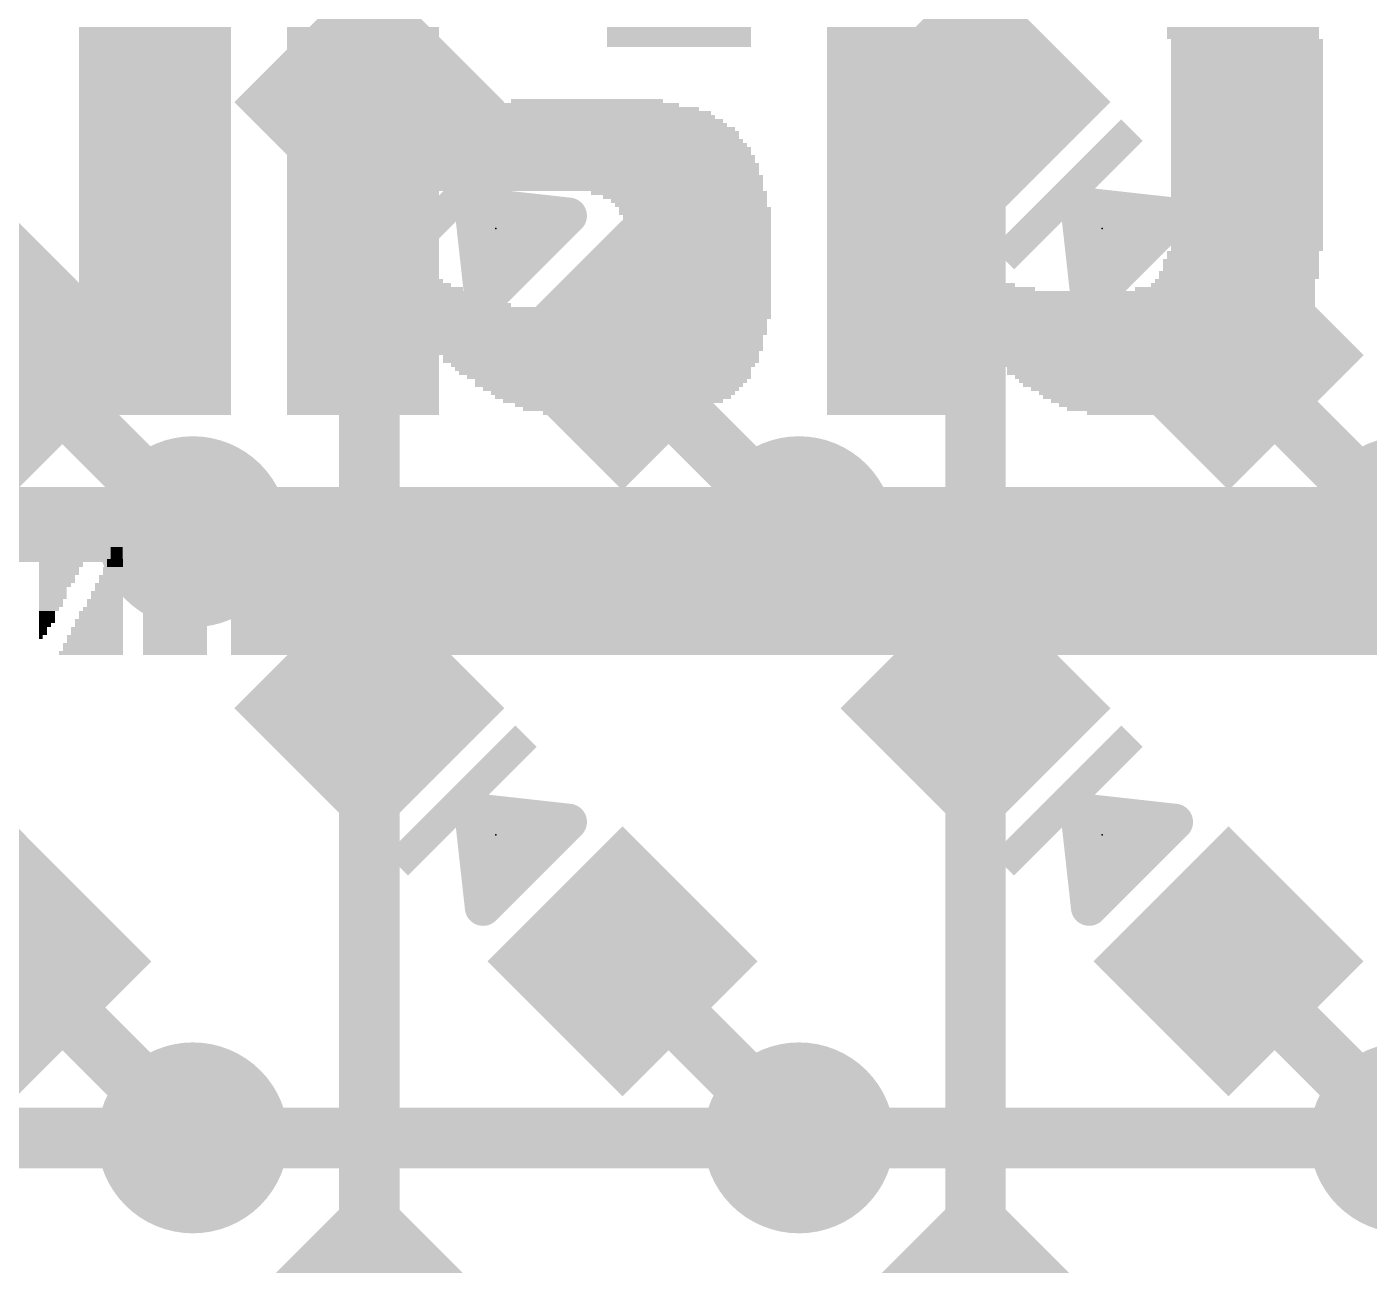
# Model space of a CAD drawing. Extents: x -6.7 to 59.9, y -5.3 to 30.3.
# Drawn here: x 33.34 to 38.97, y 9.88 to 15.07 of the extents above; entities that cross this region are included whole.
import ezdxf

# ---------------------------------------------------------------- set-up
doc = ezdxf.new("R2010")
doc.units = 0
for name, color, linetype in [('1', 12, 'CONTINUOUS'), ('16', 132, 'CONTINUOUS'), ('18', 110, 'CONTINUOUS'), ('21', 40, 'CONTINUOUS'), ('22', 6, 'CONTINUOUS'), ('23', 40, 'CONTINUOUS')]:
    doc.layers.add(name, color=color, linetype=linetype)

# ---------------------------------------------------------------- blocks, each defined once
blk = doc.blocks.new('RECT')
blk.add_solid([(-0.5, -0.5), (0.5, -0.5), (-0.5, 0.5), (0.5, 0.5)])
blk = doc.blocks.new('ROUNDV')
at = {"const_width": 0.5}
blk.add_lwpolyline([(0, -0.25, 1), (0, 0.25, 1), (0, -0.25)], format="xyb", dxfattribs=at)

msp = doc.modelspace()

# ---------------------------------------------------------------- linework, layer by layer
at = {"layer": '1', "const_width": 0.254}
for points in [[(34.7757, 17.2943), (34.7757, 14.7543)], [(37.3157, 14.7543), (37.3157, 17.2943)], [(34.7757, 14.7543), (34.7757, 12.2143)], [(37.3157, 12.2143), (37.3157, 14.7543)], [(33.2963, 13.6937), (34.036, 12.954)], [(35.8363, 13.6937), (36.576, 12.954)], [(38.3763, 13.6937), (39.116, 12.954)], [(34.7757, 12.2143), (34.7757, 9.6743)], [(37.3157, 9.6743), (37.3157, 12.2143)], [(33.2963, 11.1537), (34.036, 10.414)], [(35.8363, 11.1537), (36.576, 10.414)], [(38.3763, 11.1537), (39.116, 10.414)]]:
    msp.add_lwpolyline(points, dxfattribs=at)
at = {"layer": '1', "const_width": 0.127}
for points in [[(34.8392, 14.7543, 1), (34.7122, 14.7543)], [(37.3792, 14.7543, 1), (37.2522, 14.7543)], [(34.7122, 14.7543, 1), (34.8392, 14.7543)], [(37.2522, 14.7543, 1), (37.3792, 14.7543)], [(33.3412, 13.7386, 1), (33.2514, 13.6488)], [(35.8812, 13.7386, 1), (35.7914, 13.6488)], [(38.4212, 13.7386, 1), (38.3314, 13.6488)], [(33.9911, 12.9091, 1), (34.0809, 12.9989)], [(36.5311, 12.9091, 1), (36.6209, 12.9989)], [(34.8392, 12.2143, 1), (34.7122, 12.2143)], [(37.3792, 12.2143, 1), (37.2522, 12.2143)], [(34.7122, 12.2143, 1), (34.8392, 12.2143)], [(37.2522, 12.2143, 1), (37.3792, 12.2143)], [(33.3412, 11.1986, 1), (33.2514, 11.1088)], [(35.8812, 11.1986, 1), (35.7914, 11.1088)], [(38.4212, 11.1986, 1), (38.3314, 11.1088)], [(33.9911, 10.3691, 1), (34.0809, 10.4589)], [(36.5311, 10.3691, 1), (36.6209, 10.4589)]]:
    msp.add_lwpolyline(points, format="xyb", dxfattribs=at)
at = {"layer": '16', "const_width": 0.254}
for points in [[(34.036, 12.954), (31.623, 12.954)], [(36.576, 12.954), (34.036, 12.954)], [(39.116, 12.954), (36.576, 12.954)], [(34.036, 10.414), (31.877, 10.414)], [(36.576, 10.414), (34.036, 10.414)], [(39.116, 10.414), (36.576, 10.414)]]:
    msp.add_lwpolyline(points, dxfattribs=at)
at = {"layer": '16', "const_width": 0.127}
for points in [[(34.036, 13.0175, 1), (34.036, 12.8905)], [(34.036, 12.8905, 1), (34.036, 13.0175)], [(36.576, 13.0175, 1), (36.576, 12.8905)], [(36.576, 12.8905, 1), (36.576, 13.0175)], [(34.036, 10.4775, 1), (34.036, 10.3505)], [(34.036, 10.3505, 1), (34.036, 10.4775)], [(36.576, 10.4775, 1), (36.576, 10.3505)], [(36.576, 10.3505, 1), (36.576, 10.4775)]]:
    msp.add_lwpolyline(points, format="xyb", dxfattribs=at)
at = {"layer": '21', "const_width": 0.1524}
for points in [[(35.2072, 14.3228), (35.2521, 13.9187)], [(35.6113, 14.2779), (35.2072, 14.3228)], [(35.2521, 13.9187), (35.6113, 14.2779)], [(37.7472, 14.3228), (37.7921, 13.9187)], [(38.1513, 14.2779), (37.7472, 14.3228)], [(37.7921, 13.9187), (38.1513, 14.2779)], [(35.2238, 14.1732), (35.5066, 14.1732)], [(37.7638, 14.1732), (38.0466, 14.1732)], [(35.2408, 14.0208), (35.3542, 14.0208)], [(37.7808, 14.0208), (37.8942, 14.0208)], [(35.2072, 11.7828), (35.2521, 11.3787)], [(35.6113, 11.7379), (35.2072, 11.7828)], [(35.2521, 11.3787), (35.6113, 11.7379)], [(37.7472, 11.7828), (37.7921, 11.3787)], [(38.1513, 11.7379), (37.7472, 11.7828)], [(37.7921, 11.3787), (38.1513, 11.7379)], [(35.2125, 11.7348), (35.6082, 11.7348)], [(37.7525, 11.7348), (38.1482, 11.7348)], [(35.2295, 11.5824), (35.4558, 11.5824)], [(37.7695, 11.5824), (37.9958, 11.5824)], [(35.2464, 11.43), (35.3034, 11.43)], [(37.7864, 11.43), (37.8434, 11.43)]]:
    msp.add_lwpolyline(points, dxfattribs=at)
at = {"layer": '21', "const_width": 0.0762}
for points in [[(35.2451, 14.327, 1), (35.1693, 14.3186)], [(35.2114, 14.3606, 1), (35.203, 14.2849)], [(35.6383, 14.2509, 1), (35.5844, 14.3048)], [(35.6071, 14.24, 1), (35.6155, 14.3157)], [(37.7851, 14.327, 1), (37.7093, 14.3186)], [(37.7514, 14.3606, 1), (37.743, 14.2849)], [(38.1783, 14.2509, 1), (38.1244, 14.3048)], [(38.1471, 14.24, 1), (38.1555, 14.3157)], [(35.2238, 14.2113, 1), (35.2238, 14.1351)], [(35.5066, 14.1351, 1), (35.5066, 14.2113)], [(37.7638, 14.2113, 1), (37.7638, 14.1351)], [(38.0466, 14.1351, 1), (38.0466, 14.2113)], [(35.2408, 14.0589, 1), (35.2408, 13.9827)], [(35.3542, 13.9827, 1), (35.3542, 14.0589)], [(37.7808, 14.0589, 1), (37.7808, 13.9827)], [(37.8942, 13.9827, 1), (37.8942, 14.0589)], [(35.2252, 13.9456, 1), (35.2791, 13.8917)], [(35.2142, 13.9145, 1), (35.29, 13.9229)], [(37.7652, 13.9456, 1), (37.8191, 13.8917)], [(37.7542, 13.9145, 1), (37.83, 13.9229)], [(35.2451, 11.787, 1), (35.1693, 11.7786)], [(35.2114, 11.8206, 1), (35.203, 11.7449)], [(35.6383, 11.7109, 1), (35.5844, 11.7648)], [(35.6071, 11.7, 1), (35.6155, 11.7757)], [(37.7851, 11.787, 1), (37.7093, 11.7786)], [(37.7514, 11.8206, 1), (37.743, 11.7449)], [(38.1783, 11.7109, 1), (38.1244, 11.7648)], [(38.1471, 11.7, 1), (38.1555, 11.7757)], [(35.2125, 11.7729, 1), (35.2125, 11.6967)], [(35.6082, 11.6967, 1), (35.6082, 11.7729)], [(37.7525, 11.7729, 1), (37.7525, 11.6967)], [(38.1482, 11.6967, 1), (38.1482, 11.7729)], [(35.2295, 11.6205, 1), (35.2295, 11.5443)], [(35.4558, 11.5443, 1), (35.4558, 11.6205)], [(37.7695, 11.6205, 1), (37.7695, 11.5443)], [(37.9958, 11.5443, 1), (37.9958, 11.6205)], [(35.2464, 11.4681, 1), (35.2464, 11.3919)], [(35.3034, 11.3919, 1), (35.3034, 11.4681)], [(37.7864, 11.4681, 1), (37.7864, 11.3919)], [(37.8434, 11.3919, 1), (37.8434, 11.4681)], [(35.2252, 11.4056, 1), (35.2791, 11.3517)], [(35.2142, 11.3745, 1), (35.29, 11.3829)], [(37.7652, 11.4056, 1), (37.8191, 11.3517)], [(37.7542, 11.3745, 1), (37.83, 11.3829)]]:
    msp.add_lwpolyline(points, format="xyb", dxfattribs=at)
at = {"layer": '23'}
for p in [(35.306, 14.224), (37.846, 14.224), (35.306, 11.684), (37.846, 11.684)]:
    msp.add_point(p, dxfattribs=at)

# ---------------------------------------------------------------- block references
at = {"layer": '1', "xscale": 0.8, "yscale": 0.8, "rotation": 45}
for p in [(34.7757, 14.7543), (37.3157, 14.7543), (33.2963, 13.6937), (35.8363, 13.6937), (38.3763, 13.6937), (34.7757, 12.2143), (37.3157, 12.2143), (33.2963, 11.1537), (35.8363, 11.1537), (38.3763, 11.1537), (34.7757, 9.6743), (37.3157, 9.6743)]:
    msp.add_blockref('RECT', p, dxfattribs=at)
at = {"layer": '18', "xscale": 0.8001, "yscale": 0.8001}
for p in [(34.036, 12.954), (34.036, 12.954), (36.576, 12.954), (36.576, 12.954), (39.116, 12.954), (39.116, 12.954), (34.036, 10.414), (34.036, 10.414), (36.576, 10.414), (36.576, 10.414), (39.116, 10.414), (39.116, 10.414)]:
    msp.add_blockref('ROUNDV', p, dxfattribs=at)
at = {"layer": '21', "xscale": 0.762, "yscale": 0.127, "rotation": 45}
for p in [(35.1623, 14.3677), (37.7023, 14.3677), (35.1623, 11.8277), (37.7023, 11.8277)]:
    msp.add_blockref('RECT', p, dxfattribs=at)
at = {"layer": '22', "rotation": 180}
for p, xscale, yscale in [((33.8768, 15.0612), 0.6371, 0.0168), ((33.8768, 15.0444), 0.6371, 0.0168), ((33.8768, 15.0277), 0.6371, 0.0167), ((33.8768, 15.0109), 0.6371, 0.0168), ((34.7485, 15.0612), 0.637, 0.0168), ((34.7485, 15.0444), 0.637, 0.0168), ((34.7485, 15.0277), 0.637, 0.0167), ((34.7485, 15.0109), 0.637, 0.0168), ((36.0729, 15.0612), 0.6035, 0.0168), ((36.0729, 15.0444), 0.6035, 0.0168), ((36.0729, 15.0277), 0.6035, 0.0167), ((36.0729, 15.0109), 0.6035, 0.0168), ((37.0033, 15.0612), 0.6203, 0.0168), ((37.0033, 15.0444), 0.6203, 0.0168), ((37.0033, 15.0277), 0.6203, 0.0167), ((37.0033, 15.0109), 0.6203, 0.0168), ((38.4366, 15.0612), 0.6371, 0.0168), ((38.4366, 15.0444), 0.6371, 0.0168), ((38.4366, 15.0277), 0.6371, 0.0167), ((38.4533, 15.0109), 0.637, 0.0168), ((33.8768, 14.9941), 0.6371, 0.0168), ((33.8768, 14.9774), 0.6371, 0.0167), ((33.8768, 14.9606), 0.6371, 0.0168), ((34.7485, 14.9941), 0.637, 0.0168), ((34.7485, 14.9774), 0.637, 0.0167), ((34.7485, 14.9606), 0.637, 0.0168), ((36.0729, 14.9941), 0.6035, 0.0168), ((37.0033, 14.9941), 0.6203, 0.0168), ((37.0033, 14.9774), 0.6203, 0.0167), ((37.0033, 14.9606), 0.6203, 0.0168), ((38.4533, 14.9941), 0.637, 0.0168), ((38.4533, 14.9774), 0.637, 0.0167), ((38.4533, 14.9606), 0.637, 0.0168), ((33.8768, 14.9439), 0.6371, 0.0167), ((33.8768, 14.9271), 0.6371, 0.0168), ((33.8768, 14.9103), 0.6371, 0.0168), ((34.7485, 14.9439), 0.637, 0.0167), ((34.7485, 14.9271), 0.637, 0.0168), ((34.7485, 14.9103), 0.637, 0.0168), ((37.0033, 14.9439), 0.6203, 0.0167), ((37.0033, 14.9271), 0.6203, 0.0168), ((37.0033, 14.9103), 0.6203, 0.0168), ((38.4533, 14.9439), 0.637, 0.0167), ((38.4533, 14.9271), 0.637, 0.0168), ((38.4533, 14.9103), 0.637, 0.0168), ((33.8768, 14.8936), 0.6371, 0.0167), ((33.8768, 14.8768), 0.6371, 0.0168), ((33.8768, 14.86), 0.6371, 0.0168), ((33.8768, 14.8433), 0.6371, 0.0167), ((34.7485, 14.8936), 0.637, 0.0167), ((34.7485, 14.8768), 0.637, 0.0168), ((34.7485, 14.86), 0.637, 0.0168), ((34.7485, 14.8433), 0.637, 0.0167), ((37.0033, 14.8936), 0.6203, 0.0167), ((37.0033, 14.8768), 0.6203, 0.0168), ((37.0033, 14.86), 0.6203, 0.0168), ((37.0033, 14.8433), 0.6203, 0.0167), ((38.4533, 14.8936), 0.637, 0.0167), ((38.4533, 14.8768), 0.637, 0.0168), ((38.4533, 14.86), 0.637, 0.0168), ((38.4533, 14.8433), 0.637, 0.0167), ((33.8768, 14.8265), 0.6371, 0.0168), ((33.8768, 14.8097), 0.6371, 0.0168), ((33.8768, 14.793), 0.6371, 0.0167), ((34.7485, 14.8265), 0.637, 0.0168), ((34.7485, 14.8097), 0.637, 0.0168), ((34.7485, 14.793), 0.637, 0.0167), ((37.0033, 14.8265), 0.6203, 0.0168), ((37.0033, 14.8097), 0.6203, 0.0168), ((37.0033, 14.793), 0.6203, 0.0167), ((38.4533, 14.8265), 0.637, 0.0168), ((38.4533, 14.8097), 0.637, 0.0168), ((38.4533, 14.793), 0.637, 0.0167), ((33.8768, 14.7762), 0.6371, 0.0168), ((33.8768, 14.7595), 0.6371, 0.0167), ((33.8768, 14.7427), 0.6371, 0.0168), ((34.7485, 14.7762), 0.637, 0.0168), ((34.7485, 14.7595), 0.637, 0.0167), ((34.7485, 14.7427), 0.637, 0.0168), ((35.6705, 14.7427), 0.8046, 0.0168), ((35.6872, 14.7595), 0.6371, 0.0167), ((37.0033, 14.7762), 0.6203, 0.0168), ((37.0033, 14.7595), 0.6203, 0.0167), ((37.0033, 14.7427), 0.6203, 0.0168), ((38.4533, 14.7762), 0.637, 0.0168), ((38.4533, 14.7595), 0.637, 0.0167), ((38.4533, 14.7427), 0.637, 0.0168), ((33.8768, 14.7259), 0.6371, 0.0168), ((33.8768, 14.7092), 0.6371, 0.0167), ((33.8768, 14.6924), 0.6371, 0.0168), ((33.8768, 14.6756), 0.6371, 0.0168), ((35.3184, 14.7092), 1.7769, 0.0167), ((34.7485, 14.7259), 0.637, 0.0168), ((35.3436, 14.6756), 1.8272, 0.0168), ((35.3269, 14.6924), 1.7937, 0.0168), ((35.6453, 14.7259), 1.0226, 0.0168), ((37.0033, 14.7259), 0.6203, 0.0168), ((37.0033, 14.7092), 0.6203, 0.0167), ((37.0033, 14.6924), 0.6203, 0.0168), ((37.0033, 14.6756), 0.6203, 0.0168), ((38.4533, 14.7259), 0.637, 0.0168), ((38.4533, 14.7092), 0.637, 0.0167), ((38.4533, 14.6924), 0.637, 0.0168), ((38.4533, 14.6756), 0.637, 0.0168), ((33.8768, 14.6589), 0.6371, 0.0167), ((33.8768, 14.6421), 0.6371, 0.0168), ((33.8768, 14.6253), 0.6371, 0.0168), ((35.3687, 14.6421), 1.8775, 0.0168), ((35.352, 14.6589), 1.844, 0.0167), ((35.3772, 14.6253), 1.8943, 0.0168), ((37.0033, 14.6589), 0.6203, 0.0167), ((37.0033, 14.6421), 0.6203, 0.0168), ((37.0033, 14.6253), 0.6203, 0.0168), ((38.4533, 14.6589), 0.637, 0.0167), ((38.4533, 14.6421), 0.637, 0.0168), ((38.4533, 14.6253), 0.637, 0.0168), ((33.8768, 14.6086), 0.6371, 0.0167), ((33.8768, 14.5918), 0.6371, 0.0168), ((33.8768, 14.575), 0.6371, 0.0168), ((35.3855, 14.5918), 1.911, 0.0168), ((35.3939, 14.575), 1.9278, 0.0168), ((35.3772, 14.6086), 1.8943, 0.0167), ((37.0033, 14.6086), 0.6203, 0.0167), ((37.0033, 14.5918), 0.6203, 0.0168), ((37.0033, 14.575), 0.6203, 0.0168), ((38.4533, 14.6086), 0.637, 0.0167), ((38.4533, 14.5918), 0.637, 0.0168), ((38.4533, 14.575), 0.637, 0.0168), ((33.8768, 14.5583), 0.6371, 0.0167), ((33.8768, 14.5415), 0.6371, 0.0168), ((33.8768, 14.5248), 0.6371, 0.0167), ((33.8768, 14.508), 0.6371, 0.0168), ((35.4023, 14.5583), 1.9446, 0.0167), ((35.4023, 14.5415), 1.9446, 0.0168), ((35.4107, 14.5248), 1.9613, 0.0167), ((35.4107, 14.508), 1.9613, 0.0168), ((37.0033, 14.5583), 0.6203, 0.0167), ((37.0033, 14.5415), 0.6203, 0.0168), ((37.0033, 14.5248), 0.6203, 0.0167), ((37.0033, 14.508), 0.6203, 0.0168), ((38.4533, 14.5583), 0.637, 0.0167), ((38.4533, 14.5415), 0.637, 0.0168), ((38.4533, 14.5248), 0.637, 0.0167), ((38.4533, 14.508), 0.637, 0.0168), ((33.8768, 14.4912), 0.6371, 0.0168), ((33.8768, 14.4745), 0.6371, 0.0167), ((33.8768, 14.4577), 0.6371, 0.0168), ((35.419, 14.4912), 1.9781, 0.0168), ((35.419, 14.4745), 1.9781, 0.0167), ((35.419, 14.4577), 1.9781, 0.0168), ((37.0033, 14.4912), 0.6203, 0.0168), ((37.0033, 14.4745), 0.6203, 0.0167), ((37.0033, 14.4577), 0.6203, 0.0168), ((38.4533, 14.4912), 0.637, 0.0168), ((38.4533, 14.4745), 0.637, 0.0167), ((38.4533, 14.4577), 0.637, 0.0168), ((33.8768, 14.4409), 0.6371, 0.0168), ((33.8768, 14.4242), 0.6371, 0.0167), ((33.8768, 14.4074), 0.6371, 0.0168), ((35.4275, 14.4409), 1.9949, 0.0168), ((35.4275, 14.4242), 1.9949, 0.0167), ((35.4275, 14.4074), 1.9949, 0.0168), ((37.0033, 14.4409), 0.6203, 0.0168), ((37.0033, 14.4242), 0.6203, 0.0167), ((37.0033, 14.4074), 0.6203, 0.0168), ((38.4533, 14.4409), 0.637, 0.0168), ((38.4533, 14.4242), 0.637, 0.0167), ((38.4533, 14.4074), 0.637, 0.0168), ((33.8768, 14.3906), 0.6371, 0.0168), ((33.8768, 14.3739), 0.6371, 0.0167), ((33.8768, 14.3571), 0.6371, 0.0168), ((33.8768, 14.3404), 0.6371, 0.0167), ((34.7485, 14.3739), 0.637, 0.0167), ((34.7485, 14.3571), 0.637, 0.0168), ((34.7485, 14.3404), 0.637, 0.0167), ((35.4275, 14.3906), 1.9949, 0.0168), ((36.0728, 14.3739), 0.7376, 0.0167), ((36.098, 14.3571), 0.6873, 0.0168), ((36.1147, 14.3404), 0.6538, 0.0167), ((37.0033, 14.3906), 0.6203, 0.0168), ((37.0033, 14.3739), 0.6203, 0.0167), ((37.0033, 14.3571), 0.6203, 0.0168), ((37.0033, 14.3404), 0.6203, 0.0167), ((38.4533, 14.3906), 0.637, 0.0168), ((38.4533, 14.3739), 0.637, 0.0167), ((38.4533, 14.3571), 0.637, 0.0168), ((38.4533, 14.3404), 0.637, 0.0167), ((33.8768, 14.3236), 0.6371, 0.0168), ((33.8768, 14.3068), 0.6371, 0.0168), ((33.8768, 14.2901), 0.6371, 0.0167), ((34.7485, 14.3236), 0.637, 0.0168), ((34.7485, 14.3068), 0.637, 0.0168), ((34.7485, 14.2901), 0.637, 0.0167), ((36.1231, 14.3236), 0.637, 0.0168), ((36.1399, 14.3068), 0.637, 0.0168), ((36.1399, 14.2901), 0.637, 0.0167), ((37.0033, 14.3236), 0.6203, 0.0168), ((37.0033, 14.3068), 0.6203, 0.0168), ((37.0033, 14.2901), 0.6203, 0.0167), ((38.4533, 14.3236), 0.637, 0.0168), ((38.4533, 14.3068), 0.637, 0.0168), ((38.4533, 14.2901), 0.637, 0.0167), ((33.8768, 14.2733), 0.6371, 0.0168), ((33.8768, 14.2565), 0.6371, 0.0168), ((33.8768, 14.2398), 0.6371, 0.0167), ((34.7485, 14.2733), 0.637, 0.0168), ((34.7485, 14.2565), 0.637, 0.0168), ((34.7485, 14.2398), 0.637, 0.0167), ((36.1483, 14.2733), 0.6203, 0.0168), ((36.1483, 14.2565), 0.6203, 0.0168), ((36.1483, 14.2398), 0.6203, 0.0167), ((37.0033, 14.2733), 0.6203, 0.0168), ((37.0033, 14.2565), 0.6203, 0.0168), ((37.0033, 14.2398), 0.6203, 0.0167), ((38.4533, 14.2733), 0.637, 0.0168), ((38.4533, 14.2565), 0.637, 0.0168), ((38.4533, 14.2398), 0.637, 0.0167), ((33.8768, 14.223), 0.6371, 0.0168), ((33.8768, 14.2062), 0.6371, 0.0168), ((33.8768, 14.1895), 0.6371, 0.0167), ((33.8768, 14.1727), 0.6371, 0.0168), ((34.7485, 14.223), 0.637, 0.0168), ((34.7485, 14.2062), 0.637, 0.0168), ((34.7485, 14.1895), 0.637, 0.0167), ((34.7485, 14.1727), 0.637, 0.0168), ((36.1566, 14.223), 0.6035, 0.0168), ((36.1566, 14.2062), 0.6035, 0.0168), ((36.1566, 14.1895), 0.6035, 0.0167), ((36.1566, 14.1727), 0.6035, 0.0168), ((37.0033, 14.223), 0.6203, 0.0168), ((37.0033, 14.2062), 0.6203, 0.0168), ((37.0033, 14.1895), 0.6203, 0.0167), ((37.0033, 14.1727), 0.6203, 0.0168), ((38.4533, 14.223), 0.637, 0.0168), ((38.4533, 14.2062), 0.637, 0.0168), ((38.4533, 14.1895), 0.637, 0.0167), ((38.4533, 14.1727), 0.637, 0.0168), ((33.8768, 14.1559), 0.6371, 0.0168), ((33.8768, 14.1392), 0.6371, 0.0167), ((33.8768, 14.1224), 0.6371, 0.0168), ((34.7485, 14.1559), 0.637, 0.0168), ((34.7485, 14.1392), 0.637, 0.0167), ((34.7485, 14.1224), 0.637, 0.0168), ((36.1566, 14.1559), 0.6035, 0.0168), ((36.1566, 14.1392), 0.6035, 0.0167), ((36.1566, 14.1224), 0.6035, 0.0168), ((37.0033, 14.1559), 0.6203, 0.0168), ((37.0033, 14.1392), 0.6203, 0.0167), ((37.0033, 14.1224), 0.6203, 0.0168), ((38.4366, 14.1224), 0.6371, 0.0168), ((38.4533, 14.1559), 0.637, 0.0168), ((38.4533, 14.1392), 0.637, 0.0167), ((33.8768, 14.1057), 0.6371, 0.0167), ((33.8768, 14.0889), 0.6371, 0.0168), ((33.8768, 14.0721), 0.6371, 0.0168), ((33.8768, 14.0554), 0.6371, 0.0167), ((34.7485, 14.1057), 0.637, 0.0167), ((34.7485, 14.0889), 0.637, 0.0168), ((34.7485, 14.0721), 0.637, 0.0168), ((34.7485, 14.0554), 0.637, 0.0167), ((36.1566, 14.1057), 0.6035, 0.0167), ((36.1566, 14.0889), 0.6035, 0.0168), ((36.1566, 14.0721), 0.6035, 0.0168), ((36.1566, 14.0554), 0.6035, 0.0167), ((37.0033, 14.1057), 0.6203, 0.0167), ((37.0033, 14.0889), 0.6203, 0.0168), ((37.0033, 14.0721), 0.6203, 0.0168), ((37.0033, 14.0554), 0.6203, 0.0167), ((38.4282, 14.0889), 0.6538, 0.0168), ((38.4282, 14.0721), 0.6538, 0.0168), ((38.4282, 14.0554), 0.6538, 0.0167), ((38.4366, 14.1057), 0.6371, 0.0167), ((33.8768, 14.0386), 0.6371, 0.0168), ((33.8768, 14.0218), 0.6371, 0.0168), ((33.8768, 14.0051), 0.6371, 0.0167), ((34.7485, 14.0386), 0.637, 0.0168), ((34.7485, 14.0218), 0.637, 0.0168), ((34.7569, 14.0051), 0.6537, 0.0167), ((36.1483, 14.0218), 0.6203, 0.0168), ((36.1483, 14.0051), 0.6203, 0.0167), ((36.1566, 14.0386), 0.6035, 0.0168), ((37.0451, 14.0218), 0.7041, 0.0168), ((37.02, 14.0386), 0.6538, 0.0168), ((37.0535, 14.0051), 0.7208, 0.0167), ((38.403, 14.0051), 0.6706, 0.0167), ((38.4198, 14.0386), 0.6706, 0.0168), ((38.4198, 14.0218), 0.6706, 0.0168), ((33.8768, 13.9883), 0.6371, 0.0168), ((33.8768, 13.9715), 0.6371, 0.0168), ((33.8768, 13.9548), 0.6371, 0.0167), ((34.7988, 13.9715), 0.7376, 0.0168), ((34.7737, 13.9883), 0.6873, 0.0168), ((34.8072, 13.9548), 0.7543, 0.0167), ((36.1399, 13.9715), 0.637, 0.0168), ((36.1399, 13.9548), 0.637, 0.0167), ((36.1483, 13.9883), 0.6203, 0.0168), ((37.129, 13.9715), 0.8717, 0.0168), ((37.7157, 13.9548), 2.0452, 0.0167), ((37.0871, 13.9883), 0.7879, 0.0168), ((38.3611, 13.9715), 0.7544, 0.0168), ((38.3946, 13.9883), 0.6873, 0.0168), ((33.8768, 13.938), 0.6371, 0.0168), ((33.8768, 13.9213), 0.6371, 0.0167), ((33.8768, 13.9045), 0.6371, 0.0168), ((33.8768, 13.8877), 0.6371, 0.0168), ((34.8993, 13.9045), 0.9387, 0.0168), ((34.8323, 13.938), 0.8046, 0.0168), ((34.8742, 13.9213), 0.8884, 0.0167), ((35.4442, 13.8877), 2.0284, 0.0168), ((36.1063, 13.9045), 0.7041, 0.0168), ((36.1148, 13.9213), 0.6873, 0.0167), ((36.1315, 13.938), 0.6538, 0.0168), ((37.7157, 13.938), 2.0452, 0.0168), ((37.7157, 13.9213), 2.0452, 0.0167), ((37.7157, 13.9045), 2.0452, 0.0168), ((37.7157, 13.8877), 2.0452, 0.0168), ((33.8768, 13.871), 0.6371, 0.0167), ((33.8768, 13.8542), 0.6371, 0.0168), ((33.8768, 13.8374), 0.6371, 0.0168), ((35.4442, 13.871), 2.0284, 0.0167), ((35.4442, 13.8542), 2.0284, 0.0168), ((35.4358, 13.8374), 2.0116, 0.0168), ((37.7073, 13.871), 2.0284, 0.0167), ((37.7073, 13.8542), 2.0284, 0.0168), ((37.7073, 13.8374), 2.0284, 0.0168), ((33.8768, 13.8207), 0.6371, 0.0167), ((33.8768, 13.8039), 0.6371, 0.0168), ((33.8768, 13.7871), 0.6371, 0.0168), ((35.4358, 13.8207), 2.0116, 0.0167), ((35.4358, 13.8039), 2.0116, 0.0168), ((35.4358, 13.7871), 2.0116, 0.0168), ((37.7073, 13.8207), 2.0284, 0.0167), ((37.7073, 13.8039), 2.0284, 0.0168), ((37.699, 13.7871), 2.0117, 0.0168), ((33.8768, 13.7704), 0.6371, 0.0167), ((33.8768, 13.7536), 0.6371, 0.0168), ((33.8768, 13.7368), 0.6371, 0.0168), ((33.8768, 13.7201), 0.6371, 0.0167), ((35.4275, 13.7704), 1.9949, 0.0167), ((35.4275, 13.7536), 1.9949, 0.0168), ((35.4275, 13.7368), 1.9949, 0.0168), ((35.4275, 13.7201), 1.9949, 0.0167), ((37.6906, 13.7704), 1.9949, 0.0167), ((37.6906, 13.7536), 1.9949, 0.0168), ((37.6906, 13.7368), 1.9949, 0.0168), ((37.0033, 13.7201), 0.6203, 0.0167), ((38.0091, 13.7201), 1.3579, 0.0167), ((33.8768, 13.7033), 0.6371, 0.0168), ((33.8768, 13.6866), 0.6371, 0.0167), ((33.8768, 13.6698), 0.6371, 0.0168), ((35.419, 13.7033), 1.9781, 0.0168), ((34.7485, 13.6866), 0.637, 0.0167), ((34.7485, 13.6698), 0.637, 0.0168), ((35.7459, 13.6866), 1.3244, 0.0167), ((35.7459, 13.6698), 1.3244, 0.0168), ((37.0033, 13.7033), 0.6203, 0.0168), ((37.0033, 13.6866), 0.6203, 0.0167), ((37.0033, 13.6698), 0.6203, 0.0168), ((38.0091, 13.7033), 1.3243, 0.0168), ((38.0175, 13.6866), 1.3075, 0.0167), ((38.0258, 13.6698), 1.2573, 0.0168), ((33.8768, 13.653), 0.6371, 0.0168), ((33.8768, 13.6363), 0.6371, 0.0167), ((33.8768, 13.6195), 0.6371, 0.0168), ((34.7485, 13.653), 0.637, 0.0168), ((34.7485, 13.6363), 0.637, 0.0167), ((34.7485, 13.6195), 0.637, 0.0168), ((35.7543, 13.653), 1.274, 0.0168), ((35.7543, 13.6363), 1.2406, 0.0167), ((35.7627, 13.6195), 1.2238, 0.0168), ((37.0033, 13.653), 0.6203, 0.0168), ((37.0033, 13.6363), 0.6203, 0.0167), ((37.0033, 13.6195), 0.6203, 0.0168), ((38.0258, 13.653), 1.2238, 0.0168), ((38.0343, 13.6363), 1.1735, 0.0167), ((38.0343, 13.6195), 1.1735, 0.0168), ((33.8768, 13.6027), 0.6371, 0.0168), ((33.8768, 13.586), 0.6371, 0.0167), ((33.8768, 13.5692), 0.6371, 0.0168), ((33.8768, 13.5524), 0.6371, 0.0168), ((34.7485, 13.6027), 0.637, 0.0168), ((34.7485, 13.586), 0.637, 0.0167), ((34.7485, 13.5692), 0.637, 0.0168), ((34.7485, 13.5524), 0.637, 0.0168), ((35.7795, 13.6027), 1.1903, 0.0168), ((35.7878, 13.586), 1.1399, 0.0167), ((35.7795, 13.5692), 1.1231, 0.0168), ((35.7878, 13.5524), 1.0729, 0.0168), ((37.0033, 13.6027), 0.6203, 0.0168), ((37.0033, 13.586), 0.6203, 0.0167), ((37.0033, 13.5692), 0.6203, 0.0168), ((37.0033, 13.5524), 0.6203, 0.0168), ((38.0426, 13.6027), 1.1232, 0.0168), ((38.0426, 13.586), 1.0896, 0.0167), ((38.0426, 13.5692), 1.0562, 0.0168), ((38.051, 13.5524), 1.0058, 0.0168), ((33.8768, 13.5357), 0.6371, 0.0167), ((33.8768, 13.5189), 0.6371, 0.0168), ((33.8768, 13.5022), 0.6371, 0.0167), ((34.7485, 13.5357), 0.637, 0.0167), ((34.7485, 13.5189), 0.637, 0.0168), ((34.7485, 13.5022), 0.637, 0.0167), ((35.7962, 13.5357), 1.0226, 0.0167), ((35.7963, 13.5189), 0.9891, 0.0168), ((35.7962, 13.5022), 0.922, 0.0167), ((37.0033, 13.5357), 0.6203, 0.0167), ((37.0033, 13.5189), 0.6203, 0.0168), ((37.0033, 13.5022), 0.6203, 0.0167), ((38.051, 13.5357), 0.9388, 0.0167), ((38.0594, 13.5189), 0.9221, 0.0168), ((38.051, 13.5022), 0.8382, 0.0167), ((33.8768, 13.4854), 0.6371, 0.0168), ((33.8768, 13.4686), 0.6371, 0.0168), ((33.8768, 13.4519), 0.6371, 0.0167), ((34.7485, 13.4854), 0.637, 0.0168), ((34.7485, 13.4686), 0.637, 0.0168), ((34.7485, 13.4519), 0.637, 0.0167), ((35.7962, 13.4854), 0.8214, 0.0168), ((35.8046, 13.4686), 0.7712, 0.0168), ((35.7962, 13.4519), 0.5868, 0.0167), ((37.0033, 13.4854), 0.6203, 0.0168), ((37.0033, 13.4686), 0.6203, 0.0168), ((37.0033, 13.4519), 0.6203, 0.0167), ((38.0426, 13.4854), 0.7544, 0.0168), ((38.0426, 13.4686), 0.6874, 0.0168), ((38.0258, 13.4519), 0.4861, 0.0167), ((34.036, 13.1333), 13.998, 0.0168), ((34.036, 13.1166), 13.998, 0.0167), ((34.036, 13.0998), 13.998, 0.0168), ((34.036, 13.0831), 13.998, 0.0167), ((34.036, 13.0663), 13.998, 0.0168), ((34.036, 13.0495), 13.998, 0.0168), ((33.5331, 13.016), 0.285, 0.0168), ((33.5331, 12.9992), 0.285, 0.0168), ((33.5415, 13.0328), 0.3017, 0.0167), ((33.9606, 13.0328), 0.2683, 0.0167), ((33.9606, 13.016), 0.2683, 0.0168), ((33.9606, 12.9992), 0.2683, 0.0168), ((37.6151, 13.0328), 6.8397, 0.0167), ((37.6151, 13.016), 6.8397, 0.0168), ((37.6151, 12.9992), 6.8397, 0.0168), ((33.5247, 12.9825), 0.2682, 0.0167), ((33.5247, 12.9657), 0.2682, 0.0168), ((33.5163, 12.9489), 0.2514, 0.0168), ((33.508, 12.9322), 0.2347, 0.0167), ((33.9606, 12.9825), 0.2683, 0.0167), ((33.9606, 12.9657), 0.2683, 0.0168), ((33.9606, 12.9489), 0.2683, 0.0168), ((33.9606, 12.9322), 0.2683, 0.0167), ((37.6151, 12.9825), 6.8397, 0.0167), ((37.6151, 12.9657), 6.8397, 0.0168), ((37.6151, 12.9489), 6.8397, 0.0168), ((37.6151, 12.9322), 6.8397, 0.0167), ((33.4995, 12.8819), 0.2179, 0.0167), ((33.508, 12.9154), 0.2347, 0.0168), ((33.508, 12.8986), 0.2347, 0.0168), ((33.7174, 12.8819), 0.0503, 0.0167), ((33.9606, 12.9154), 0.2683, 0.0168), ((33.9606, 12.8986), 0.2683, 0.0168), ((33.9606, 12.8819), 0.2683, 0.0167), ((37.6151, 12.9154), 6.8397, 0.0168), ((37.6151, 12.8986), 6.8397, 0.0168), ((37.6151, 12.8819), 6.8397, 0.0167), ((33.4912, 12.8651), 0.2012, 0.0168), ((33.4912, 12.8483), 0.2012, 0.0167), ((33.4828, 12.8316), 0.1844, 0.0168), ((33.7091, 12.8316), 0.067, 0.0168), ((33.7174, 12.8651), 0.0503, 0.0168), ((33.7174, 12.8483), 0.0503, 0.0167), ((33.9606, 12.8651), 0.2683, 0.0168), ((33.9606, 12.8483), 0.2683, 0.0167), ((33.9606, 12.8316), 0.2683, 0.0168), ((37.6151, 12.8651), 6.8397, 0.0168), ((37.6151, 12.8483), 6.8397, 0.0167), ((37.6151, 12.8316), 6.8397, 0.0168), ((33.4828, 12.8148), 0.1844, 0.0168), ((33.4744, 12.798), 0.1676, 0.0167), ((33.4744, 12.7813), 0.1676, 0.0168), ((33.4661, 12.7645), 0.1509, 0.0168), ((33.6923, 12.7645), 0.1006, 0.0168), ((33.7007, 12.798), 0.0838, 0.0167), ((33.7007, 12.7813), 0.0838, 0.0168), ((33.7091, 12.8148), 0.067, 0.0168), ((33.9606, 12.8148), 0.2683, 0.0168), ((33.9606, 12.798), 0.2683, 0.0167), ((33.9606, 12.7813), 0.2683, 0.0168), ((33.9606, 12.7645), 0.2683, 0.0168), ((37.6151, 12.8148), 6.8397, 0.0168), ((37.6151, 12.798), 6.8397, 0.0167), ((37.6151, 12.7813), 6.8397, 0.0168), ((37.6151, 12.7645), 6.8397, 0.0168), ((33.4492, 12.7142), 0.1173, 0.0168), ((33.4661, 12.7477), 0.1509, 0.0167), ((33.4577, 12.731), 0.1341, 0.0168), ((33.684, 12.731), 0.1173, 0.0168), ((33.684, 12.7142), 0.1173, 0.0168), ((33.6923, 12.7477), 0.1006, 0.0167), ((33.9606, 12.7477), 0.2683, 0.0167), ((33.9606, 12.731), 0.2683, 0.0168), ((33.9606, 12.7142), 0.2683, 0.0168), ((37.6151, 12.7477), 6.8397, 0.0167), ((37.6151, 12.731), 6.8397, 0.0168), ((37.6151, 12.7142), 6.8397, 0.0168), ((33.4492, 12.6974), 0.1173, 0.0167), ((33.4492, 12.6807), 0.1173, 0.0168), ((33.4409, 12.6639), 0.1006, 0.0167), ((33.6672, 12.6639), 0.1508, 0.0167), ((33.6756, 12.6974), 0.1341, 0.0167), ((33.6756, 12.6807), 0.1341, 0.0168), ((33.9606, 12.6974), 0.2683, 0.0167), ((33.9606, 12.6807), 0.2683, 0.0168), ((33.9606, 12.6639), 0.2683, 0.0167), ((37.6151, 12.6974), 6.8397, 0.0167), ((37.6151, 12.6807), 6.8397, 0.0168), ((37.6151, 12.6639), 6.8397, 0.0167), ((33.4409, 12.6472), 0.1006, 0.0168), ((33.4325, 12.6304), 0.0838, 0.0168), ((33.4241, 12.6136), 0.067, 0.0167), ((33.4241, 12.5969), 0.067, 0.0168), ((33.6504, 12.6136), 0.1844, 0.0167), ((33.6504, 12.5969), 0.1844, 0.0168), ((33.6588, 12.6304), 0.1676, 0.0168), ((33.6672, 12.6472), 0.1508, 0.0168), ((33.9606, 12.6472), 0.2683, 0.0168), ((33.9606, 12.6304), 0.2683, 0.0168), ((33.9606, 12.6136), 0.2683, 0.0167), ((33.9606, 12.5969), 0.2683, 0.0168), ((37.6151, 12.6472), 6.8397, 0.0168), ((37.6151, 12.6304), 6.8397, 0.0168), ((37.6151, 12.6136), 6.8397, 0.0167), ((37.6151, 12.5969), 6.8397, 0.0168), ((33.4241, 12.5801), 0.067, 0.0168), ((33.4158, 12.5633), 0.0503, 0.0167), ((33.4074, 12.5466), 0.0335, 0.0168), ((33.6337, 12.5466), 0.2179, 0.0168), ((33.6421, 12.5801), 0.2011, 0.0168), ((33.6421, 12.5633), 0.2011, 0.0167), ((33.9606, 12.5801), 0.2683, 0.0168), ((33.9606, 12.5633), 0.2683, 0.0167), ((33.9606, 12.5466), 0.2683, 0.0168), ((37.6151, 12.5801), 6.8397, 0.0168), ((37.6151, 12.5633), 6.8397, 0.0167), ((37.6151, 12.5466), 6.8397, 0.0168), ((33.3989, 12.513), 0.0167, 0.0167), ((33.4074, 12.5298), 0.0335, 0.0168), ((33.6253, 12.513), 0.2347, 0.0167), ((33.6253, 12.4963), 0.2347, 0.0168), ((33.6337, 12.5298), 0.2179, 0.0168), ((33.9606, 12.5298), 0.2683, 0.0168), ((33.9606, 12.513), 0.2683, 0.0167), ((33.9606, 12.4963), 0.2683, 0.0168), ((37.6151, 12.5298), 6.8397, 0.0168), ((37.6151, 12.513), 6.8397, 0.0167), ((37.6151, 12.4963), 6.8397, 0.0168), ((33.6085, 12.446), 0.2682, 0.0168), ((33.6169, 12.4795), 0.2514, 0.0168), ((33.6169, 12.4627), 0.2514, 0.0167), ((33.9606, 12.4795), 0.2683, 0.0168), ((33.9606, 12.4627), 0.2683, 0.0167), ((33.9606, 12.446), 0.2683, 0.0168), ((37.6151, 12.4795), 6.8397, 0.0168), ((37.6151, 12.4627), 6.8397, 0.0167), ((37.6151, 12.446), 6.8397, 0.0168)]:
    msp.add_blockref('RECT', p, dxfattribs=dict(at, xscale=xscale, yscale=yscale))

doc.saveas('drawing.dxf')
